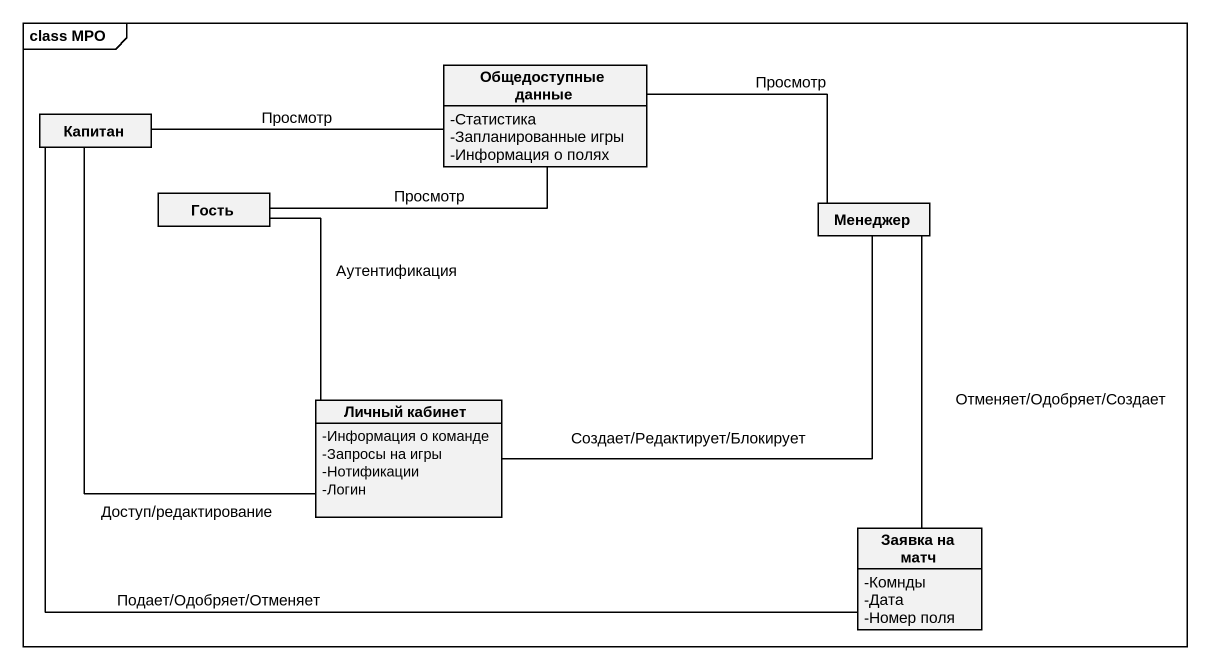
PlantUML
@startuml
mainframe class MPO
hide circle
hide empty members
skinparam classAttributeIconSize 0
class "Общедоступные данные" as Общедоступные_данные {
  -Статистика
  -Запланированные игры
  -Информация о полях
}
class Капитан
class Гость
class Менеджер
class "Личный кабинет" as Личный_кабинет {
  -Информация о команде
  -Запросы на игры
  -Нотификации
  -Логин
}
class "Заявка на матч" as Заявка_на_матч {
  -Комнды
  -Дата
  -Номер поля
}
Капитан -right- Общедоступные_данные : Просмотр
Капитан -- Личный_кабинет : Доступ/редактирование
Капитан -right- Заявка_на_матч : Подает/Одобряет/Отменяет
Гость -right- Общедоступные_данные : Просмотр
Гость -- Личный_кабинет : Аутентификация
Менеджер -left- Общедоступные_данные : Просмотр
Менеджер -left- Личный_кабинет : Создает/Редактирует/Блокирует
Менеджер -- Заявка_на_матч : Отменяет/Одобряет/Создает
@enduml
